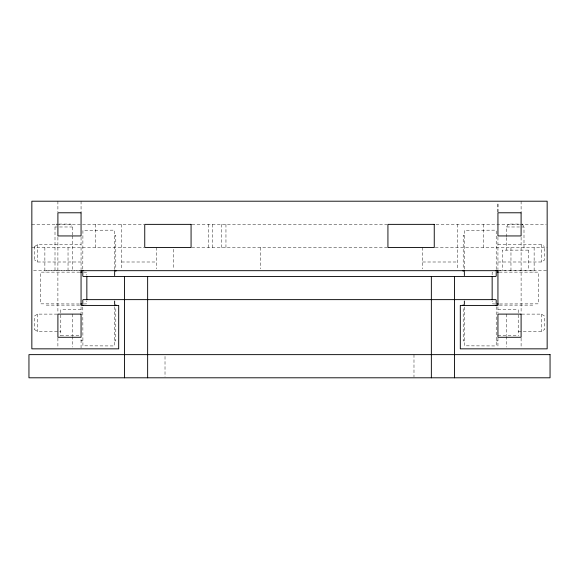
<?xml version="1.0" encoding="UTF-8"?>
<svg xmlns="http://www.w3.org/2000/svg" width="579" height="579" viewBox="0 0 579 579"><rect width="100%" height="100%" fill="white"/><g stroke="black" fill="none" stroke-linecap="round" stroke-linejoin="round"><path stroke-width="0.43" stroke-dasharray="2.9 2.17" d="M81.06 261.998L37.649 261.998L34.74 260.072M81.06 347.957L81.06 338.158M497.94 211.892L497.94 202.983L497.94 212.044M506.625 236.775L506.625 226.982L508.362 224.073L520.08 224.073M55.005 270.393L55.005 226.982L56.785 224.073M34.74 246.408L37.649 244.627L81.06 244.627M518.205 331.478L541.351 331.478L544.26 329.697M57.234 314.108L37.649 314.108L34.74 315.844L34.74 329.74M497.94 261.998L541.351 261.998L544.26 260.261L544.26 246.364M492.584 272.13L492.15 272.564L492.15 275.22M56.742 224.073L57.183 224.073M58.92 224.073L70.638 224.073L72.375 226.982L72.375 235.125M521.817 224.073L522.258 224.073M31.845 224.363L143.86 224.363M191.975 224.363L387.025 224.363M436.03 224.363L519.414 224.363M520.246 224.363L546.258 224.363M55.005 226.982L57.126 226.982M59.528 226.982L72.375 226.982M506.625 226.982L519.472 226.982M521.874 226.982L523.995 226.982L523.995 250.128M114.642 235.219L115.8 235.219L115.8 269.192M464.358 235.219L463.2 235.219L463.2 269.192M497.94 244.627L541.351 244.627L544.26 246.408M31.845 247.523L143.86 247.523M191.794 247.523L387.025 247.523M435.285 247.523L547.155 247.523M528.337 250.128L502.283 250.128L502.283 270.393M121.59 261.998L156.33 261.998M422.67 261.998L457.41 261.998M79.569 270.393L45.596 270.393L45.596 272.13M499.431 270.393L533.404 270.393L533.404 272.13M33.582 270.683L81.06 270.683M497.94 270.683L547.155 270.683M79.757 272.13L40.964 272.13L40.53 272.564L40.66 303.845L79.757 303.975M83.731 272.13L86.72 272.26L86.85 275.22M499.243 272.13L538.036 272.13L538.47 272.564L538.34 303.845L499.243 303.975M83.731 303.975L86.72 303.845L86.85 300.885M495.269 303.975L492.28 303.845L492.15 300.885M79.569 305.133L45.596 305.133L45.596 303.975M499.431 305.133L533.404 305.133L533.404 303.975M81.06 309.765L60.795 309.765L60.795 312.95M497.94 309.765L518.205 309.765L518.205 312.95M521.766 314.108L541.351 314.108L544.26 315.844L544.26 329.74M34.74 329.697L37.649 331.478L60.795 331.478M60.795 335.777L81.06 335.777M497.94 335.777L518.205 335.777M82.797 340.886L81.06 340.886L81.06 338.013M114.642 340.886L115.8 340.886L115.8 306.913M464.358 340.886L463.2 340.886L463.2 306.913M496.203 340.886L497.94 340.886M522.215 224.073L523.995 226.982M541.351 244.627L541.351 261.998M541.351 314.108L541.351 331.478M534.128 247.523L534.128 270.683M528.294 250.128L528.294 270.393M521.1 201.203L521.1 212.044M521.1 237.296L521.1 312.313M521.1 338.158L521.1 347.067M518.205 314.889L518.205 335.82M510.968 247.523L510.968 270.683M506.625 237.665L506.625 250.128M506.625 314.108L506.625 335.487M506.625 336.377L506.625 347.067M497.94 237.296L497.94 269.192M497.94 306.87L497.94 312.95M497.94 338.013L497.94 347.957M496.203 269.38L496.203 230.587L495.769 230.153L464.488 230.283L464.358 269.38M496.203 306.725L496.203 345.518L495.769 345.952L464.488 345.822L464.358 306.725M483.465 224.363L483.465 247.523M457.41 224.363L457.41 268.902M422.67 247.523L422.67 268.902M413.985 354.637L413.985 376.907M260.55 247.523L260.55 268.902M225.955 224.363L225.955 247.523M221.612 224.363L221.612 247.523M212.638 224.363L212.638 247.523M208.295 224.363L208.295 247.523M173.7 249.303L173.7 268.902M165.015 356.418L165.015 376.907M156.33 247.523L156.33 268.902M121.59 224.363L121.59 268.902M114.642 269.38L114.642 230.587L114.208 230.153L82.927 230.283L82.797 269.38M114.642 306.725L114.642 345.518L114.208 345.952L82.927 345.822L82.797 306.725M95.535 224.363L95.535 247.523M81.06 201.203L81.06 212.044M81.06 237.296L81.06 269.192M81.06 306.87L81.06 312.95M72.375 236.029L72.375 270.393M72.375 314.108L72.375 335.487M72.375 336.377L72.375 347.067M68.032 247.523L68.032 270.683M60.795 314.889L60.795 335.82M57.9 201.203L57.9 212.044M57.9 237.296L57.9 312.313M57.9 338.158L57.9 347.067M44.873 247.523L44.873 270.683M37.649 244.627L37.649 261.998M37.649 314.108L37.649 331.478M34.74 246.364L34.74 260.261"/><path stroke-width="0.87" d="M81.06 270.683L497.94 270.683M80.64 272.13L81.784 272.13M497.216 272.13L498.36 272.13M80.64 303.975L81.784 303.975M497.216 303.975L498.36 303.975M497.94 270.082L497.94 305.43L460.305 305.423L460.305 348.848L547.155 348.848L547.155 201.203L31.845 201.203L31.845 348.848L118.695 348.848L118.695 305.423L81.06 305.423L81.06 270.082M496.203 270.263L496.203 271.406M496.203 272.21L496.203 276.038L495.769 276.473L83.231 276.473L82.797 276.038L82.797 272.21M496.203 303.895L496.203 300.067L495.769 299.632L83.231 299.632L82.797 300.067L82.797 303.895M496.203 304.699L496.203 305.43M492.15 276.473L492.15 299.632M464.358 270.263L464.358 271.406M464.358 272.21L464.358 275.604M464.358 301.044L464.358 303.895M464.358 304.699L464.358 305.43M463.2 270.263L463.2 271.406M463.2 304.699L463.2 305.43M454.515 276.473L454.515 377.798M431.355 276.473L431.355 377.798M147.645 276.473L147.645 377.798M124.485 276.473L124.485 377.798M115.8 270.263L115.8 271.406M115.8 304.699L115.8 305.43M114.642 270.263L114.642 271.406M114.642 272.21L114.642 275.604M114.642 301.044L114.642 303.895M114.642 304.699L114.642 305.43M86.85 276.473L86.85 299.632M82.797 270.263L82.797 271.406M82.797 304.699L82.797 305.43M81.06 212.782L57.9 212.782L57.9 235.942L81.06 235.942L81.06 212.782M521.1 212.782L497.94 212.782L497.94 235.942L521.1 235.942L521.1 212.782M191.07 224.363L144.75 224.363L144.75 247.523L191.07 247.523L191.07 224.363M434.25 224.363L387.93 224.363L387.93 247.523L434.25 247.523L434.25 224.363M81.06 314.108L57.9 314.108L57.9 337.267L81.06 337.267L81.06 314.108M521.1 314.108L497.94 314.108L497.94 337.267L521.1 337.267L521.1 314.108M550.05 354.637L28.95 354.637L28.95 377.798L550.05 377.798L550.05 354.637"/></g></svg>
